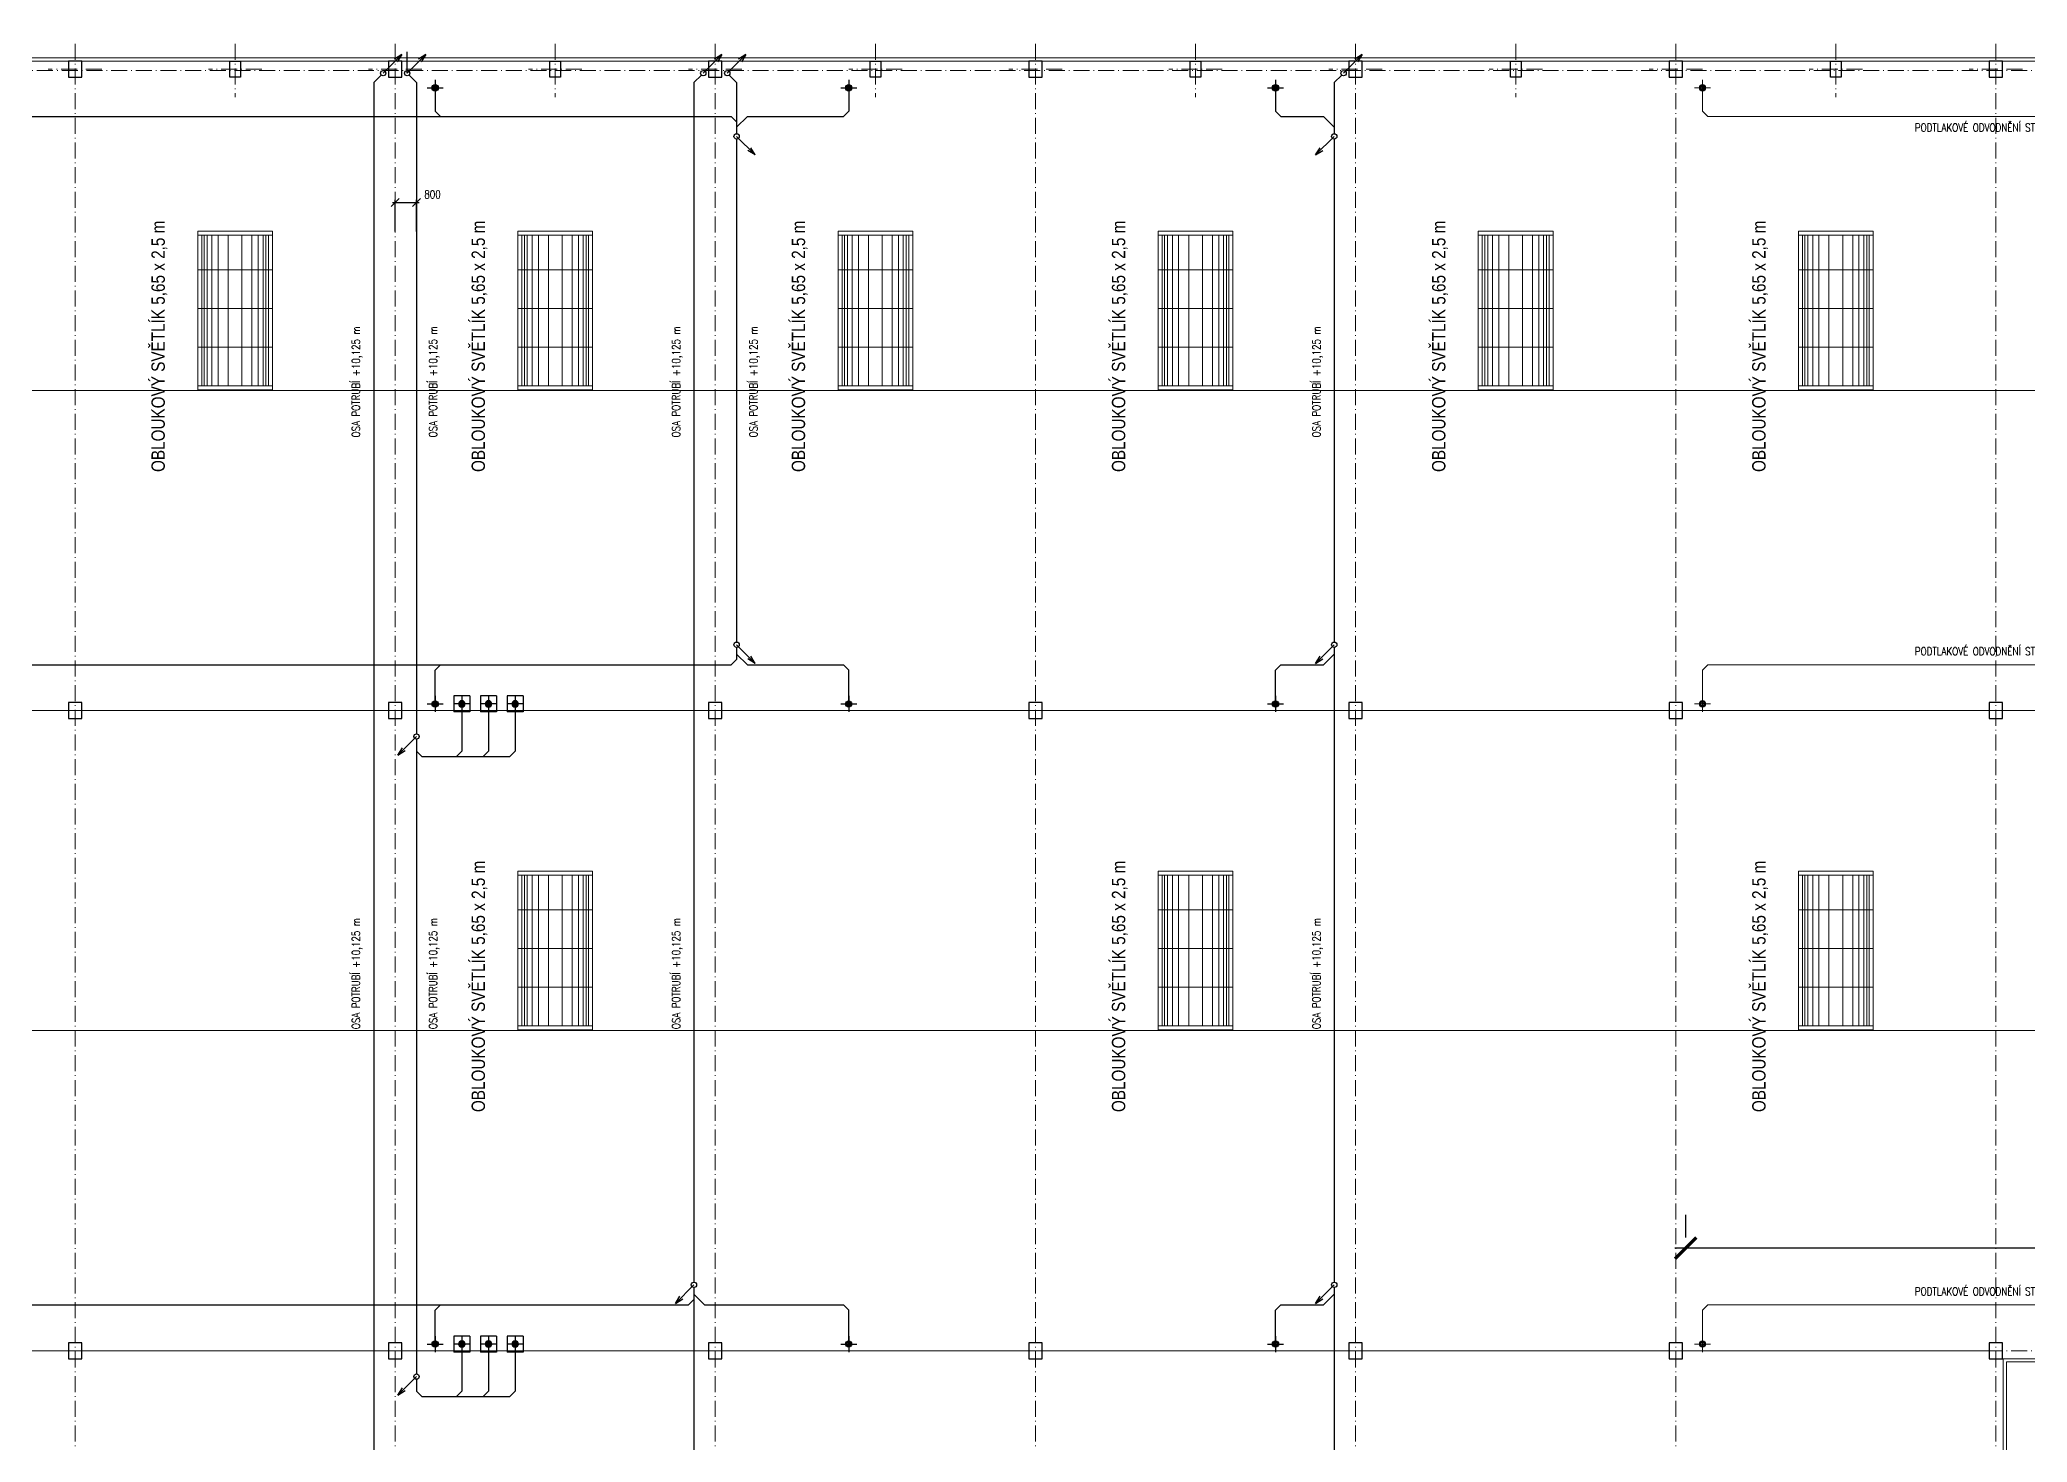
# Model space of a CAD drawing. Header units: millimetres. Extents: x 325046 to 1268204, y 1875583 to 2761998.
# Drawn here: x 944757 to 1019254, y 1952805 to 2005392 of the extents above; entities that cross this region are included whole.
import ezdxf

# ---------------------------------------------------------------- set-up
doc = ezdxf.new("R2010")
doc.units = ezdxf.units.MM
doc.header["$LTSCALE"] = 100
doc.header["$PDMODE"] = 65
for name, pattern in [('ACAD_ISO10W100', [18.5, 12, -3, 0.5, -3]), ('CONTINOUS', [0]), ('SO02_F11anp01$0${ Leader Line}', [0]), ('ČÁRKOVANÁ', [19.05, 12.7, -6.35])]:
    doc.linetypes.add(name, pattern=pattern)
for name, color, linetype, lineweight in [('A_KCE.tence', 7, 'Continuous', 13), ('Objekty - osy', 5, 'ACAD_ISO10W100', 20), ('OBVODOVÝ PLÁŠŤ', 2, 'Continuous', 9), ('TENKÉ', 9, 'Continuous', 9)]:
    doc.layers.add(name, color=color, linetype=linetype, lineweight=lineweight)
for name, color, linetype, lineweight, true_color in [('Korabek-bezp_vtoky_text', 7, 'CONTINOUS', 0, 0x6b50af), ('Korabek-bezp_vtoky_trasy', 7, 'CONTINOUS', 30, 0x9d626f), ('Korabek-text', 7, 'Continuous', 0, 0x7a7a7a), ('Korabek-trasy', 7, 'Continuous', 30, 0x7478c3), ('Korabek-vpuste', 7, 'Continuous', 30, 0x6f7ceb)]:
    doc.layers.add(name, color=color, linetype=linetype, lineweight=lineweight, true_color=true_color)
for name, color, linetype in [('Kóty osové', 5, 'Continuous'), ('POPIS', 7, 'Continuous'), ('ŽB- SLOUPY', 3, 'Continuous')]:
    doc.layers.add(name, color=color, linetype=linetype)
doc.styles.add('ARIAL NARROW', font='ARIALN.TTF')
doc.styles.add('ARIL-TENKÝ', font='arial.ttf')
doc.styles.add('ROMANS', font='romans.shx', dxfattribs={"width": 0.8})
doc.dimstyles.new('400', dxfattribs={"dimscale": 400, "dimtxt": 2.5, "dimasz": 2, "dimexe": 1, "dimexo": 12, "dimgap": 1, "dimtad": 1, "dimdec": 0, "dimzin": 0, "dimdsep": 46, "dimtxsty": 'ARIL-TENKÝ', "dimblk": 'ARCHTICK', "dimcen": 4, "dimdle": 1, "dimclrd": 256, "dimclre": 256, "dimclrt": 7, "dimadec": 0, "dimazin": 0, "dimtfac": 1, "dimtdec": 0, "dimtix": 1, "dimtofl": 0, "dimtmove": 0, "dimatfit": 0, "dimldrblk": 'OBLIQUE', "dimfxl": 1, "dimtolj": 1, "dimtzin": 0, "dimlwd": -1, "dimlwe": -1, "dimarcsym": 0})
doc.dimstyles.new('EXT_15', dxfattribs={"dimscale": 100, "dimtxt": 3, "dimasz": 3, "dimexe": 1, "dimexo": 3, "dimgap": 1.5, "dimtad": 1, "dimdec": 0, "dimzin": 0, "dimdsep": 46, "dimtxsty": 'ROMANS', "dimblk": 'OBLIQUE', "dimcen": 3, "dimdle": 1, "dimclrd": 256, "dimclre": 256, "dimclrt": 256, "dimadec": 0, "dimazin": 0, "dimtfac": 0.5, "dimtdec": 0, "dimtix": 1, "dimtmove": 2, "dimatfit": 3, "dimldrblk": 'OBLIQUE', "dimfxl": 1, "dimtvp": 93.75, "dimtolj": 1, "dimtzin": 0, "dimarcsym": 0})

# ---------------------------------------------------------------- blocks, each defined once
blk = doc.blocks.new('_ARCHTICK')
at = {"color": 0, "linetype": 'ByBlock', "const_width": 0.15}
blk.add_lwpolyline([(-0.5, -0.5), (0.5, 0.5)], dxfattribs=at)
blk = doc.blocks.new('*D1141')
at = {"layer": 'Defpoints', "color": 0, "transparency": 16777216}
for p in [(1006449, 1960083), (1006449, 1956538), (1078354, 1955938)]:
    blk.add_point(p, dxfattribs=at)
at = {"layer": 'Kóty osové', "transparency": 16777216}
for p, q in [((1006449, 1961338), (1006449, 1960483)), ((1078754, 1960083), (1006049, 1960083)), ((1078354, 1960738), (1078354, 1960483))]:
    blk.add_line(p, q, dxfattribs=at)
at = {"layer": 'Kóty osové', "transparency": 16777216, "xscale": 800, "yscale": 800, "zscale": 800, "rotation": 180}
blk.add_blockref('_ARCHTICK', (1006449, 1960083), dxfattribs=at)
at = {"layer": 'Kóty osové', "transparency": 16777216, "xscale": 800, "yscale": 800, "zscale": 800}
blk.add_blockref('_ARCHTICK', (1078354, 1960083), dxfattribs=at)
at = {"layer": 'Kóty osové', "color": 7, "transparency": 16777216, "insert": (1042401, 1960993), "char_height": 1000, "attachment_point": 5, "style": 'ARIL-TENKÝ'}
blk.add_mtext('\\A1;71905', dxfattribs=at)
blk = doc.blocks.new('_Oblique')
at = {"color": 0, "lineweight": -2}
blk.add_line((-0.5, -0.5), (0.5, 0.5), dxfattribs=at)
blk = doc.blocks.new('vpust_tučně')
at = {"layer": 'Korabek-vpuste'}
for p, q in [((52.896, 90.921), (53.396, 90.921)), ((53.146, 90.671), (53.146, 91.171))]:
    blk.add_line(p, q, dxfattribs=at)
for radius in [0.1, 0.075, 0.05]:
    blk.add_circle((53.146, 90.921), radius, dxfattribs=at)
blk = doc.blocks.new('vtok')
at = {"layer": 'Korabek-bezp_vtoky_trasy', "linetype": 'ByBlock'}
for p, q in [((300, 300), (-300, 300)), ((-300, 300), (-300, -300)), ((300, 0), (-300, 0)), ((0, 300), (0, -300)), ((300, 300), (300, -300)), ((300, -300), (-300, -300))]:
    blk.add_line(p, q, dxfattribs=at)
for radius in [120, 90, 60]:
    blk.add_circle((0, 0), radius, dxfattribs=at)
blk = doc.blocks.new('*D103')
at = {"layer": 'Defpoints', "color": 0, "transparency": 16777216}
for p in [(957022, 2902839), (956222, 2901444), (957022, 2901444)]:
    blk.add_point(p, dxfattribs=at)
at = {"layer": 'Korabek-bezp_vtoky_text', "lineweight": -2, "transparency": 16777216}
for p, q in [((956122, 2902839), (957122, 2902839)), ((956222, 2901744), (956222, 2902939)), ((957022, 2901744), (957022, 2902939))]:
    blk.add_line(p, q, dxfattribs=at)
at = {"layer": 'Korabek-bezp_vtoky_text', "lineweight": -2, "transparency": 16777216, "xscale": 300, "yscale": 300, "zscale": 300, "rotation": 180}
blk.add_blockref('_Oblique', (956222, 2902839), dxfattribs=at)
at = {"layer": 'Korabek-bezp_vtoky_text', "lineweight": -2, "transparency": 16777216, "xscale": 300, "yscale": 300, "zscale": 300}
blk.add_blockref('_Oblique', (957022, 2902839), dxfattribs=at)
at = {"layer": 'Korabek-bezp_vtoky_text', "transparency": 16777216, "insert": (957622, 2903139), "char_height": 300, "attachment_point": 5, "style": 'ROMANS'}
blk.add_mtext('\\A1;800', dxfattribs=at)
blk = doc.blocks.new('A$C731641DB')
at = {"layer": 'TENKÉ'}
for p, q in [((0, 5800), (2800, 5800)), ((0, 4500), (2800, 4500)), ((0, 3050), (2800, 3050)), ((0, 1600), (2800, 1600)), ((0, 150), (2800, 150))]:
    blk.add_line(p, q, dxfattribs=at)
at = {"layer": 'TENKÉ', "color": 8}
for p, q in [((243, 150), (243, 5800)), ((353, 150), (353, 5800)), ((532, 150), (532, 5800)), ((767, 150), (767, 5800)), ((1143, 150), (1143, 5800)), ((1657, 150), (1657, 5800)), ((2033, 150), (2033, 5800)), ((2268, 150), (2268, 5800)), ((2447, 150), (2447, 5800)), ((2557, 150), (2557, 5800))]:
    blk.add_line(p, q, dxfattribs=at)
at = {"layer": 'TENKÉ'}
blk.add_lwpolyline([(0, 0), (2800, 0), (2800, 5950), (0, 5950)], close=True, dxfattribs=at)
at = {"layer": 'TENKÉ', "linetype": 'ČÁRKOVANÁ', "ltscale": 20}
blk.add_lwpolyline([(150, 150), (2650, 150), (2650, 5800), (150, 5800)], close=True, dxfattribs=at)
blk = doc.blocks.new('*D1570')
at = {"layer": 'Defpoints', "color": 0, "transparency": 16777216}
for p in [(705684, 2021211), (705684, 2004708), (1078474, 2004708)]:
    blk.add_point(p, dxfattribs=at)
at = {"layer": 'Kóty osové', "transparency": 16777216}
for p, q in [((1078874, 2021211), (705284, 2021211)), ((705684, 2009508), (705684, 2021611)), ((1078474, 2009508), (1078474, 2021611))]:
    blk.add_line(p, q, dxfattribs=at)
at = {"layer": 'Kóty osové', "transparency": 16777216, "xscale": 800, "yscale": 800, "zscale": 800, "rotation": 180}
blk.add_blockref('_ARCHTICK', (705684, 2021211), dxfattribs=at)
at = {"layer": 'Kóty osové', "transparency": 16777216, "xscale": 800, "yscale": 800, "zscale": 800}
blk.add_blockref('_ARCHTICK', (1078474, 2021211), dxfattribs=at)
at = {"layer": 'Kóty osové', "color": 7, "transparency": 16777216, "insert": (892079, 2022122), "char_height": 1000, "attachment_point": 5, "style": 'ARIL-TENKÝ'}
blk.add_mtext('\\A1;372790', dxfattribs=at)
blk = doc.blocks.new('A$C73023567')
at = {"layer": 'Korabek-bezp_vtoky_trasy'}
for p, q in [((252724.8, 124745.6), (252724.8, 125545.6)), ((252724.8, 124745.6), (253422.1, 125442.9)), ((253422.1, 125442.9), (253147.5, 125272.2)), ((253422.1, 125442.9), (253251.4, 125168.3)), ((252795.6, 124674.7), (253075, 124395.3)), ((253075, 124395.3), (253075, 99975.1)), ((254775, 101095.6), (254775, 99325.9)), ((255775, 101095.6), (255775, 99325.9)), ((256775, 101095.6), (256775, 99325.9)), ((253075, 99875.6), (252377.7, 99178.2)), ((252377.7, 99178.2), (252548.4, 99452.8)), ((252377.7, 99178.2), (252652.3, 99348.9)), ((253075, 99775.1), (253075, 75975.1)), ((253275.3, 99125.6), (253075, 99325.9)), ((253275.3, 99125.6), (256574.7, 99125.6)), ((254574.7, 99125.6), (254775, 99325.9)), ((255574.7, 99125.6), (255775, 99325.9)), ((256574.7, 99125.6), (256775, 99325.9)), ((254775, 77095.6), (254775, 75325.9)), ((255775, 77095.6), (255775, 75325.9)), ((256775, 77095.6), (256775, 75325.9)), ((253075, 75875.6), (252377.7, 75178.2)), ((252377.7, 75178.2), (252548.4, 75452.8)), ((252377.7, 75178.2), (252652.3, 75348.9)), ((253075, 75775.1), (253075, 75325.9)), ((253275.3, 75125.6), (253075, 75325.9)), ((254574.7, 75125.6), (254775, 75325.9)), ((255574.7, 75125.6), (255775, 75325.9)), ((256574.7, 75125.6), (256775, 75325.9)), ((253275.3, 75125.6), (256574.7, 75125.6))]:
    blk.add_line(p, q, dxfattribs=at)
for centre in [(252725, 124745.6), (253074.8, 99875.1), (253074.8, 75875.1)]:
    blk.add_circle(centre, 100, dxfattribs=at)
at = {"layer": 'Korabek-trasy'}
for p, q in [((251825, 124745.6), (252522.3, 125442.9)), ((252522.3, 125442.9), (252247.7, 125272.2)), ((252522.3, 125442.9), (252351.6, 125168.3)), ((263825, 124745.6), (264522.3, 125442.9)), ((264522.3, 125442.9), (264247.7, 125272.2)), ((264522.3, 125442.9), (264351.6, 125168.3)), ((264725, 124745.6), (265422.3, 125442.9)), ((265422.3, 125442.9), (265147.7, 125272.2)), ((265422.3, 125442.9), (265251.6, 125168.3)), ((287825, 124745.6), (288522.3, 125442.9)), ((288522.3, 125442.9), (288247.7, 125272.2)), ((288522.3, 125442.9), (288351.6, 125168.3)), ((251754.3, 124674.8), (251475, 124395.6)), ((263754.3, 124674.8), (263475, 124395.6)), ((264795.7, 124674.8), (265075, 124395.6)), ((287754.3, 124674.8), (287475, 124395.6)), ((251475, 124395.6), (251475, 31415.6)), ((253775, 124195.6), (253775, 123325.9)), ((263475, 124395.6), (263475, 79415.6)), ((265075, 124395.6), (265075, 122475.6)), ((269275, 124195.6), (269275, 123325.9)), ((285275, 124195.6), (285275, 123325.9)), ((287475, 124395.6), (287475, 122475.6)), ((205475.3, 123125.6), (264874.7, 123125.6)), ((253975.3, 123125.6), (253775, 123325.9)), ((265075, 122925.2), (264874.7, 123125.6)), ((265075, 122724.9), (265475.7, 123125.6)), ((265475.7, 123125.6), (269074.7, 123125.6)), ((269074.7, 123125.6), (269275, 123325.9)), ((285475.3, 123125.6), (285275, 123325.9)), ((285475.3, 123125.6), (287074.3, 123125.6)), ((287475, 122724.9), (287074.3, 123125.6)), ((265075, 122375.6), (265772.3, 121678.2)), ((265075, 122275.6), (265075, 103415.6)), ((287475, 122375.6), (286777.7, 121678.2)), ((287475, 122275.6), (287475, 103415.6)), ((265772.3, 121678.2), (265497.7, 121848.9)), ((265772.3, 121678.2), (265601.6, 121952.8)), ((286777.7, 121678.2), (286948.4, 121952.8)), ((286777.7, 121678.2), (287052.3, 121848.9)), ((265075, 103315.6), (265772.3, 102618.2)), ((265075, 103215.6), (265075, 102765.9)), ((265075, 102966.2), (265475.7, 102565.6)), ((265772.3, 102618.2), (265601.6, 102892.8)), ((287475, 103315.6), (286777.7, 102618.2)), ((286777.7, 102618.2), (286948.4, 102892.8)), ((287475, 102966.2), (287074.3, 102565.6)), ((287475, 103215.6), (287475, 79415.6)), ((205475.3, 102565.6), (264874.7, 102565.6)), ((253975.3, 102565.6), (253775, 102365.2)), ((253775, 101095.6), (253775, 102365.2)), ((265075, 102765.9), (264874.7, 102565.6)), ((265475.7, 102565.6), (269074.7, 102565.6)), ((265772.3, 102618.2), (265497.7, 102788.9)), ((269074.7, 102565.6), (269275, 102365.2)), ((269275, 101095.6), (269275, 102365.2)), ((285475.3, 102565.6), (285275, 102365.2)), ((285275, 101095.6), (285275, 102365.2)), ((285475.3, 102565.6), (287074.3, 102565.6)), ((286777.7, 102618.2), (287052.3, 102788.9)), ((263475, 79315.6), (262777.7, 78618.2)), ((263475, 79215.6), (263475, 55415.6)), ((287475, 79315.6), (286777.7, 78618.2)), ((287475, 79215.6), (287475, 55415.6)), ((205475.3, 78565.6), (263274.7, 78565.6)), ((253975.3, 78565.6), (253775, 78365.2)), ((253775, 77095.6), (253775, 78365.2)), ((262777.7, 78618.2), (262948.4, 78892.8)), ((262777.7, 78618.2), (263052.3, 78788.9)), ((263475, 78765.9), (263274.7, 78565.6)), ((263475, 78966.2), (263875.7, 78565.6)), ((263875.7, 78565.6), (269074.7, 78565.6)), ((269074.7, 78565.6), (269275, 78365.2)), ((269275, 77095.6), (269275, 78365.2)), ((285475.3, 78565.6), (285275, 78365.2)), ((285275, 77095.6), (285275, 78365.2)), ((285475.3, 78565.6), (287074.3, 78565.6)), ((286777.7, 78618.2), (286948.4, 78892.8)), ((286777.7, 78618.2), (287052.3, 78788.9)), ((287475, 78966.2), (287074.3, 78565.6))]:
    blk.add_line(p, q, dxfattribs=at)
at = {"layer": 'Korabek-trasy', "lineweight": 13}
for p, q in [((301275, 124195.6), (301275, 123325.9)), ((301475.3, 123125.6), (301275, 123325.9)), ((301475.3, 123125.6), (335274.7, 123125.6)), ((301475.3, 102565.6), (301275, 102365.2)), ((301275, 101095.6), (301275, 102365.2)), ((301475.3, 102565.6), (335274.7, 102565.6)), ((301475.3, 78565.6), (301275, 78365.2)), ((301275, 77095.6), (301275, 78365.2)), ((301475.3, 78565.6), (335274.7, 78565.6))]:
    blk.add_line(p, q, dxfattribs=at)
at = {"layer": 'Korabek-trasy'}
for centre in [(251825, 124745.6), (263825, 124745.6), (264725, 124745.6), (287825, 124745.6), (265075, 122375.6), (287475, 122375.6), (265075, 103315.6), (287475, 103315.6), (263475, 79315.6), (287475, 79315.6)]:
    blk.add_circle(centre, 100, dxfattribs=at)
at = {"layer": 'Korabek-vpuste', "lineweight": 13}
for p, q in [((301275, 124495.6), (301275, 123895.6)), ((300975, 124195.6), (301575, 124195.6)), ((301275, 101395.6), (301275, 100795.6)), ((300975, 101095.6), (301575, 101095.6)), ((300975, 77095.6), (301575, 77095.6)), ((301275, 77395.6), (301275, 76795.6))]:
    blk.add_line(p, q, dxfattribs=at)
for centre, radius in [((301275, 124195.6), 120), ((301275, 124195.6), 90), ((301275, 124195.6), 60), ((301275, 101095.6), 120), ((301275, 101095.6), 90), ((301275, 101095.6), 60), ((301275, 77095.6), 120), ((301275, 77095.6), 90), ((301275, 77095.6), 60)]:
    blk.add_circle(centre, radius, dxfattribs=at)
at = {"layer": 'Korabek-bezp_vtoky_trasy', "xscale": -1, "rotation": 270.0000000087293}
for p in [(254775, 101095.6), (255775, 101095.6), (256775, 101095.6), (254775, 77095.6), (255775, 77095.6), (256775, 77095.6)]:
    blk.add_blockref('vtok', p, dxfattribs=at)
at = {"layer": 'Korabek-vpuste', "xscale": 1200, "yscale": 1200, "zscale": 1200, "rotation": 269.9999999927888}
for p in [(144669.4, 187970.4), (160169.4, 187970.4), (176169.4, 187970.4), (144669.4, 164870.4), (160169.4, 164870.4), (176169.4, 164870.4), (144669.4, 140870.4), (160169.4, 140870.4), (176169.4, 140870.4)]:
    blk.add_blockref('vpust_tučně', p, dxfattribs=at)
at = {"layer": 'Korabek-bezp_vtoky_text', "char_height": 300, "width": 28411.347, "attachment_point": 7, "rotation": 90, "style": 'ROMANS'}
for insert in [(253935.1, 111087.4), (253935.1, 88901.8)]:
    blk.add_mtext('OSA POTRUBÍ +10,125 m', dxfattribs=dict(at, insert=insert))
at = {"layer": 'Korabek-text', "lineweight": 13, "char_height": 300, "width": 28411.347, "attachment_point": 7, "rotation": 0, "style": 'ROMANS'}
for insert in [(309236.8, 122463.7), (309236.8, 102827), (309236.8, 78827)]:
    blk.add_mtext('PODTLAKOVÉ ODVODNĚNÍ STŘECHY DYKA VACURAIN PVC, OSA POTRUBÍ +10,475 m', dxfattribs=dict(at, insert=insert))
at = {"layer": 'Korabek-text', "char_height": 300, "width": 28411.347, "attachment_point": 7, "rotation": 90, "style": 'ROMANS'}
for insert in [(251048.2, 111087.4), (263048.2, 111087.4), (265946, 111087.4), (287048.2, 111087.4), (251048.2, 88901.8), (263048.2, 88901.8), (287048.2, 88901.8)]:
    blk.add_mtext('OSA POTRUBÍ +10,125 m', dxfattribs=dict(at, insert=insert))
at = {"layer": 'Korabek-bezp_vtoky_text'}
dim = blk.add_linear_dim(base=(253075, 119900.5), p1=(252275, 118505.5), p2=(253075, 118505.5), dimstyle='EXT_15', dxfattribs=at)
dim.commit()
dim.dimension.update_dxf_attribs({"geometry": '*D103', "text_midpoint": (253675, 120200.5), "dimtype": 128, "insert": (-703947, -2782938.8)})

msp = doc.modelspace()

# ---------------------------------------------------------------- linework, layer by layer
at = {"layer": 'A_KCE.tence'}
for p, q in [((705803.7, 1992237.8), (1078353.7, 1992237.8)), ((705803.7, 1968237.8), (1078353.7, 1968237.8))]:
    msp.add_line(p, q, dxfattribs=at)
at = {"layer": 'Objekty - osy', "ltscale": 0.5}
for points in [[(946078.7, 2005237.8), (946078.7, 1883237.8)], [(952078.7, 2005237.8), (952078.7, 2003237.8)], [(958078.7, 2005237.8), (958078.7, 1883237.8)], [(964078.7, 2005237.8), (964078.7, 2003237.8)], [(970078.7, 2005237.8), (970078.7, 1883237.8)], [(976078.7, 2005237.8), (976078.7, 2003237.8)], [(982078.7, 2005237.8), (982078.7, 1883237.8)], [(988078.7, 2005237.8), (988078.7, 2003237.8)], [(994078.7, 2005237.8), (994078.7, 1883237.8)], [(1000078.7, 2005237.8), (1000078.7, 2003237.8)], [(1006078.7, 2005237.8), (1006078.7, 1883237.8)], [(1012078.7, 2005237.8), (1012078.7, 2003237.8)], [(1018078.7, 2005237.8), (1018078.7, 1883237.8)], [(705078.7, 2004237.8), (1079078.7, 2004237.8)], [(947078.7, 2004287.8), (945078.7, 2004287.8)], [(953078.7, 2004287.8), (951078.7, 2004287.8)], [(959078.7, 2004287.8), (957078.7, 2004287.8)], [(965078.7, 2004287.8), (963078.7, 2004287.8)], [(971078.7, 2004287.8), (969078.7, 2004287.8)], [(977078.7, 2004287.8), (975078.7, 2004287.8)], [(983078.7, 2004287.8), (981078.7, 2004287.8)], [(989078.7, 2004287.8), (987078.7, 2004287.8)], [(995078.7, 2004287.8), (993078.7, 2004287.8)], [(1001078.7, 2004287.8), (999078.7, 2004287.8)], [(1007078.7, 2004287.8), (1005078.7, 2004287.8)], [(1013078.7, 2004287.8), (1011078.7, 2004287.8)], [(1019078.7, 2004287.8), (1017078.7, 2004287.8)], [(705078.7, 1980237.8), (1079078.7, 1980237.8)], [(705078.7, 1956237.8), (1079078.7, 1956237.8)]]:
    msp.add_lwpolyline(points, dxfattribs=at)
at = {"layer": 'OBVODOVÝ PLÁŠŤ', "ltscale": 100}
for p, q in [((705803.7, 1980237.8), (1078353.7, 1980237.8)), ((705803.7, 1956237.8), (1018328.7, 1956237.8))]:
    msp.add_line(p, q, dxfattribs=at)
msp.add_lwpolyline([(1078473.7, 2004707.8), (1078473.7, 1955817.8), (1018473.7, 1955817.8), (1018473.7, 1883767.8), (705683.7, 1883767.8), (705683.7, 2004707.8)], close=True, dxfattribs=at)
msp.add_lwpolyline([(1078353.7, 2004587.8), (1078353.7, 2004587.8), (1078353.7, 1955937.8), (1018353.7, 1955937.8), (1018353.7, 1883887.8), (705803.7, 1883887.8), (705803.7, 2004587.8), (1078353.7, 2004587.8)], dxfattribs=at)
at = {"layer": 'ŽB- SLOUPY'}
for points in [[(945828.7, 2003987.8), (946328.7, 2003987.8), (946328.7, 2004587.8), (945828.7, 2004587.8)], [(952278.7, 2003987.8), (951878.7, 2003987.8), (951878.7, 2004587.8), (952278.7, 2004587.8)], [(957828.7, 2003987.8), (958328.7, 2003987.8), (958328.7, 2004587.8), (957828.7, 2004587.8)], [(964278.7, 2003987.8), (963878.7, 2003987.8), (963878.7, 2004587.8), (964278.7, 2004587.8)], [(969828.7, 2003987.8), (970328.7, 2003987.8), (970328.7, 2004587.8), (969828.7, 2004587.8)], [(976278.7, 2003987.8), (975878.7, 2003987.8), (975878.7, 2004587.8), (976278.7, 2004587.8)], [(981828.7, 2003987.8), (982328.7, 2003987.8), (982328.7, 2004587.8), (981828.7, 2004587.8)], [(988278.7, 2003987.8), (987878.7, 2003987.8), (987878.7, 2004587.8), (988278.7, 2004587.8)], [(993828.7, 2003987.8), (994328.7, 2003987.8), (994328.7, 2004587.8), (993828.7, 2004587.8)], [(1000278.7, 2003987.8), (999878.7, 2003987.8), (999878.7, 2004587.8), (1000278.7, 2004587.8)], [(1005828.7, 2003987.8), (1006328.7, 2003987.8), (1006328.7, 2004587.8), (1005828.7, 2004587.8)], [(1012278.7, 2003987.8), (1011878.7, 2003987.8), (1011878.7, 2004587.8), (1012278.7, 2004587.8)], [(1017828.7, 2003987.8), (1018328.7, 2003987.8), (1018328.7, 2004587.8), (1017828.7, 2004587.8)], [(945828.7, 1979937.8), (946328.7, 1979937.8), (946328.7, 1980537.8), (945828.7, 1980537.8)], [(957828.7, 1979937.8), (958328.7, 1979937.8), (958328.7, 1980537.8), (957828.7, 1980537.8)], [(969828.7, 1979937.8), (970328.7, 1979937.8), (970328.7, 1980537.8), (969828.7, 1980537.8)], [(981828.7, 1979937.8), (982328.7, 1979937.8), (982328.7, 1980537.8), (981828.7, 1980537.8)], [(993828.7, 1979937.8), (994328.7, 1979937.8), (994328.7, 1980537.8), (993828.7, 1980537.8)], [(1005828.7, 1979937.8), (1006328.7, 1979937.8), (1006328.7, 1980537.8), (1005828.7, 1980537.8)], [(1017828.7, 1979937.8), (1018328.7, 1979937.8), (1018328.7, 1980537.8), (1017828.7, 1980537.8)], [(945828.7, 1955937.8), (946328.7, 1955937.8), (946328.7, 1956537.8), (945828.7, 1956537.8)], [(957828.7, 1955937.8), (958328.7, 1955937.8), (958328.7, 1956537.8), (957828.7, 1956537.8)], [(969828.7, 1955937.8), (970328.7, 1955937.8), (970328.7, 1956537.8), (969828.7, 1956537.8)], [(981828.7, 1955937.8), (982328.7, 1955937.8), (982328.7, 1956537.8), (981828.7, 1956537.8)], [(993828.7, 1955937.8), (994328.7, 1955937.8), (994328.7, 1956537.8), (993828.7, 1956537.8)], [(1005828.7, 1955937.8), (1006328.7, 1955937.8), (1006328.7, 1956537.8), (1005828.7, 1956537.8)], [(1017828.7, 1955937.8), (1018328.7, 1955937.8), (1018328.7, 1956537.8), (1017828.7, 1956537.8)]]:
    msp.add_lwpolyline(points, close=True, dxfattribs=at)

# ---------------------------------------------------------------- block references
at = {"layer": 'Korabek-trasy', "linetype": 'SO02_F11anp01$0${ Leader Line}'}
msp.add_blockref('A$C73023567', (705803.7, 1879392.2), dxfattribs=at)
at = {"layer": 'TENKÉ', "linetype": 'ByBlock', "ltscale": 100}
for p in [(950678.7, 1992262.8), (962678.7, 1992262.8), (974678.7, 1992262.8), (986678.7, 1992262.8), (998678.7, 1992262.8), (1010678.7, 1992262.8), (962678.7, 1968262.8), (986678.7, 1968262.8), (1010678.7, 1968262.8)]:
    msp.add_blockref('A$C731641DB', p, dxfattribs=at)

# ---------------------------------------------------------------- texts
at = {"layer": 'POPIS', "linetype": 'ByBlock', "lineweight": 18, "char_height": 500, "width": 9505.374, "attachment_point": 9, "rotation": 90, "style": 'ARIAL NARROW'}
for insert in [(949537.6, 1998608), (961537.6, 1998608), (973537.6, 1998608), (985537.6, 1998608), (997537.6, 1998608), (1009537.6, 1998608), (961537.6, 1974608), (985537.6, 1974608), (1009537.6, 1974608)]:
    msp.add_mtext('OBLOUKOVÝ SVĚTLÍK 5,65 x 2,5 m', dxfattribs=dict(at, insert=insert))

# ---------------------------------------------------------------- dimensions: what is measured, and where the dimension line sits
at = {"layer": 'Kóty osové'}
dim = msp.add_linear_dim(base=(705683.7, 2021210.9), p1=(1078473.7, 2004707.8), p2=(705683.7, 2004707.8), dimstyle='400', override={"dimtmove": 1}, dxfattribs=at)
dim.commit()
dim.dimension.update_dxf_attribs({"geometry": '*D1570', "text_midpoint": (892078.7, 2022121.8)})
dim = msp.add_linear_dim(base=(1006448.7, 1960082.6), p1=(1078353.7, 1955937.8), p2=(1006448.7, 1956537.8), dimstyle='400', dxfattribs=at)
dim.commit()
dim.dimension.update_dxf_attribs({"geometry": '*D1141', "text_midpoint": (1042401.2, 1960993.2)})

doc.saveas('drawing.dxf')
